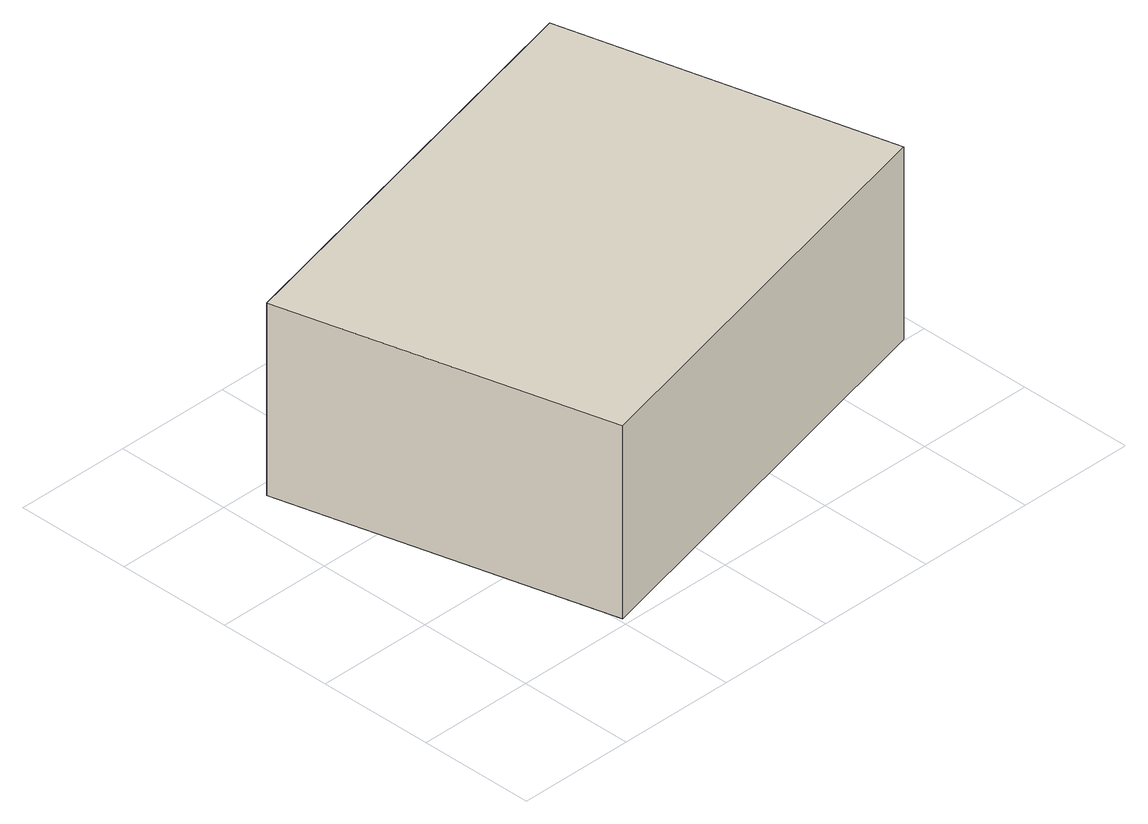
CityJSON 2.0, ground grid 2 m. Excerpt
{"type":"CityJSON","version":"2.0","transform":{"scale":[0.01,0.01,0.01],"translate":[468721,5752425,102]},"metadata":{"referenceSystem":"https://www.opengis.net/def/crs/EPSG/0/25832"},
"CityObjects":{
"building1":{"type":"Building","attributes":{"Gemeindeschluessel":"05754044","BezugspunktDach":"2000","function":"31001_2463","measuredHeight":3.37,"storeysAboveGround":1},"address":[{"country":"Germany","locality":"Verl","thoroughfareNumber":"65","thoroughfareName":"Fichtenteich"}],"geometry":[{"type":"Solid","lod":"1","boundaries":[[[[0,1,2,3]],[[4,5,6,7]],[[4,7,3,2]],[[5,4,2,1]],[[6,5,1,0]],[[7,6,0,3]]]]}]}
},
"vertices":[
[822,766,375],[64,577,375],[207,12,375],[962,202,375],[207,12,39],[64,577,39],[822,766,39],[962,202,39]
]}
